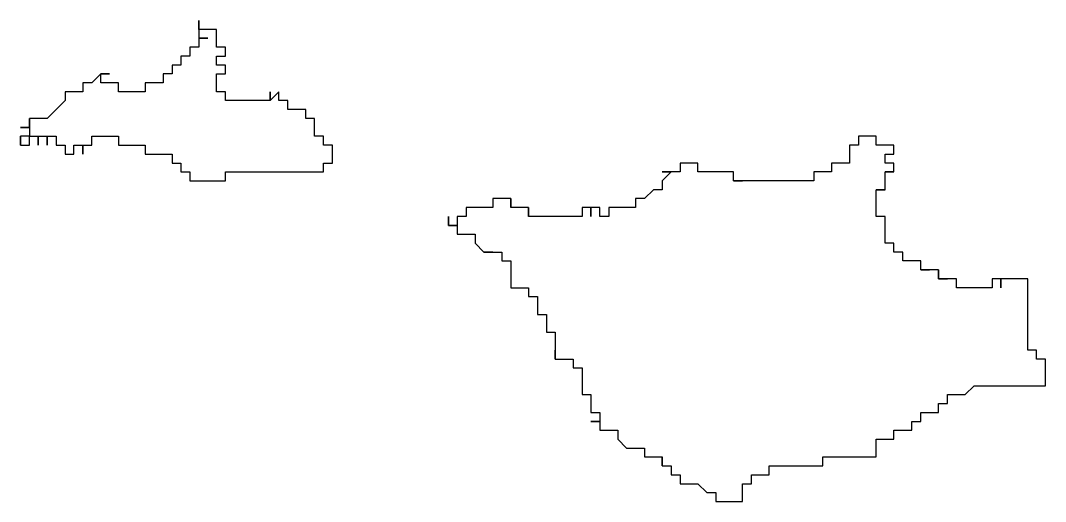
# Model space of a CAD drawing. Extents: x 7 to 605, y 7 to 778.
# Drawn here: x 229.88 to 257.47, y 155.7 to 168.66 of the extents above; entities that cross this region are included whole.
import ezdxf

# ---------------------------------------------------------------- set-up
doc = ezdxf.new("R2010")
doc.units = 0
doc.header["$MEASUREMENT"] = 0
doc.layers.add('STATE', color=7, linetype='CONTINUOUS')

# ---------------------------------------------------------------- blocks, each defined once
blk = doc.blocks.new('BLOCK_2')
at = {"layer": 'STATE', "color": 2}
for points, knots in [([(234.677, 168.656), (234.677, 168.656), (234.677, 168.416), (234.677, 168.416), (234.677, 168.416), (234.917, 168.416), (234.917, 168.416), (234.917, 168.416), (235.157, 168.416), (235.157, 168.416), (235.157, 168.416), (235.157, 168.177), (235.157, 168.177), (235.157, 168.177), (235.157, 167.937), (235.157, 167.937), (235.157, 167.937), (235.397, 167.937), (235.397, 167.937), (235.397, 167.937), (235.397, 167.696), (235.397, 167.696), (235.397, 167.696), (235.157, 167.696), (235.157, 167.696), (235.157, 167.696), (235.157, 167.456), (235.157, 167.456), (235.157, 167.456), (235.397, 167.456), (235.397, 167.456), (235.397, 167.456), (235.397, 167.216), (235.397, 167.216), (235.397, 167.216), (235.157, 167.216), (235.157, 167.216), (235.157, 167.216), (235.157, 166.977), (235.157, 166.977), (235.157, 166.977), (235.157, 166.736), (235.157, 166.736), (235.157, 166.736), (235.397, 166.736), (235.397, 166.736), (235.397, 166.736), (235.397, 166.497), (235.397, 166.497), (235.397, 166.497), (235.637, 166.497), (235.637, 166.497), (235.637, 166.497), (235.877, 166.497), (235.877, 166.497), (235.877, 166.497), (236.117, 166.497), (236.117, 166.497), (236.117, 166.497), (236.357, 166.497), (236.357, 166.497), (236.357, 166.497), (236.597, 166.497), (236.597, 166.497), (236.597, 166.497), (236.597, 166.736), (236.597, 166.736), (236.597, 166.736), (236.597, 166.497), (236.597, 166.497), (236.597, 166.497), (236.597, 166.736), (236.597, 166.736), (236.597, 166.736), (236.597, 166.497), (236.597, 166.497), (236.597, 166.497), (236.836, 166.736), (236.836, 166.736), (236.836, 166.736), (236.836, 166.497), (236.836, 166.497), (236.836, 166.497), (237.077, 166.497), (237.077, 166.497), (237.077, 166.497), (237.077, 166.256), (237.077, 166.256), (237.077, 166.256), (237.316, 166.256), (237.316, 166.256), (237.316, 166.256), (237.557, 166.256), (237.557, 166.256), (237.557, 166.256), (237.557, 166.016), (237.557, 166.016), (237.557, 166.016), (237.796, 166.016), (237.796, 166.016), (237.796, 166.016), (237.796, 165.776), (237.796, 165.776), (237.796, 165.776), (237.796, 165.536), (237.796, 165.536), (237.796, 165.536), (238.037, 165.536), (238.037, 165.536), (238.037, 165.536), (238.037, 165.297), (238.037, 165.297), (238.037, 165.297), (238.276, 165.297), (238.276, 165.297), (238.276, 165.297), (238.276, 165.057), (238.276, 165.057), (238.276, 165.057), (238.276, 164.816), (238.276, 164.816), (238.276, 164.816), (238.037, 164.816), (238.037, 164.816), (238.037, 164.816), (238.037, 164.576), (238.037, 164.576), (238.037, 164.576), (237.796, 164.576), (237.796, 164.576), (237.796, 164.576), (237.557, 164.576), (237.557, 164.576), (237.557, 164.576), (237.316, 164.576), (237.316, 164.576), (237.316, 164.576), (237.077, 164.576), (237.077, 164.576), (237.077, 164.576), (236.836, 164.576), (236.836, 164.576), (236.836, 164.576), (236.597, 164.576), (236.597, 164.576), (236.597, 164.576), (236.357, 164.576), (236.357, 164.576), (236.357, 164.576), (236.117, 164.576), (236.117, 164.576), (236.117, 164.576), (235.877, 164.576), (235.877, 164.576), (235.877, 164.576), (235.637, 164.576), (235.637, 164.576), (235.637, 164.576), (235.397, 164.576), (235.397, 164.576), (235.397, 164.576), (235.397, 164.336), (235.397, 164.336), (235.397, 164.336), (235.157, 164.336), (235.157, 164.336), (235.157, 164.336), (234.917, 164.336), (234.917, 164.336), (234.917, 164.336), (234.677, 164.336), (234.677, 164.336), (234.677, 164.336), (234.437, 164.336), (234.437, 164.336), (234.437, 164.336), (234.437, 164.576), (234.437, 164.576), (234.437, 164.576), (234.197, 164.576), (234.197, 164.576), (234.197, 164.576), (234.197, 164.816), (234.197, 164.816), (234.197, 164.816), (233.957, 164.816), (233.957, 164.816), (233.957, 164.816), (233.957, 165.057), (233.957, 165.057), (233.957, 165.057), (233.717, 165.057), (233.717, 165.057), (233.717, 165.057), (233.477, 165.057), (233.477, 165.057), (233.477, 165.057), (233.237, 165.057), (233.237, 165.057), (233.237, 165.057), (233.237, 165.297), (233.237, 165.297), (233.237, 165.297), (232.998, 165.297), (232.998, 165.297), (232.998, 165.297), (232.757, 165.297), (232.757, 165.297), (232.757, 165.297), (232.518, 165.297), (232.518, 165.297), (232.518, 165.297), (232.518, 165.536), (232.518, 165.536), (232.518, 165.536), (232.277, 165.536), (232.277, 165.536), (232.277, 165.536), (232.038, 165.536), (232.038, 165.536), (232.038, 165.536), (231.797, 165.536), (231.797, 165.536), (231.797, 165.536), (231.797, 165.297), (231.797, 165.297), (231.797, 165.297), (231.558, 165.297), (231.558, 165.297), (231.558, 165.297), (231.558, 165.057), (231.558, 165.057), (231.558, 165.057), (231.558, 165.297), (231.558, 165.297), (231.558, 165.297), (231.317, 165.297), (231.317, 165.297), (231.317, 165.297), (231.317, 165.057), (231.317, 165.057), (231.317, 165.057), (231.078, 165.057), (231.078, 165.057), (231.078, 165.057), (231.078, 165.297), (231.078, 165.297), (231.078, 165.297), (230.838, 165.297), (230.838, 165.297), (230.838, 165.297), (230.838, 165.536), (230.838, 165.536), (230.838, 165.536), (230.598, 165.536), (230.598, 165.536), (230.598, 165.536), (230.598, 165.297), (230.598, 165.297), (230.598, 165.297), (230.598, 165.536), (230.598, 165.536), (230.598, 165.536), (230.358, 165.536), (230.358, 165.536), (230.358, 165.536), (230.358, 165.297), (230.358, 165.297), (230.358, 165.297), (230.358, 165.536), (230.358, 165.536), (230.358, 165.536), (230.118, 165.536), (230.118, 165.536), (230.118, 165.536), (230.118, 165.297), (230.118, 165.297), (230.118, 165.297), (229.878, 165.297), (229.878, 165.297), (229.878, 165.297), (229.878, 165.536), (229.878, 165.536), (229.878, 165.536), (229.878, 165.297), (229.878, 165.297), (229.878, 165.297), (229.878, 165.536), (229.878, 165.536), (229.878, 165.536), (230.118, 165.536), (230.118, 165.536), (230.118, 165.536), (230.118, 165.776), (230.118, 165.776), (230.118, 165.776), (229.878, 165.776), (229.878, 165.776), (229.878, 165.776), (230.118, 165.776), (230.118, 165.776), (230.118, 165.776), (230.118, 166.016), (230.118, 166.016), (230.118, 166.016), (230.118, 165.776), (230.118, 165.776), (230.118, 165.776), (230.118, 166.016), (230.118, 166.016), (230.118, 166.016), (230.358, 166.016), (230.358, 166.016), (230.358, 166.016), (230.598, 166.016), (230.598, 166.016), (230.598, 166.016), (230.838, 166.256), (230.838, 166.256), (230.838, 166.256), (231.078, 166.497), (231.078, 166.497), (231.078, 166.497), (231.078, 166.736), (231.078, 166.736), (231.078, 166.736), (231.317, 166.736), (231.317, 166.736), (231.317, 166.736), (231.558, 166.736), (231.558, 166.736), (231.558, 166.736), (231.558, 166.977), (231.558, 166.977), (231.558, 166.977), (231.797, 166.977), (231.797, 166.977), (231.797, 166.977), (232.038, 167.216), (232.038, 167.216), (232.038, 167.216), (232.277, 167.216), (232.277, 167.216), (232.277, 167.216), (232.038, 167.216), (232.038, 167.216), (232.038, 167.216), (232.038, 166.977), (232.038, 166.977), (232.038, 166.977), (232.277, 166.977), (232.277, 166.977), (232.277, 166.977), (232.518, 166.977), (232.518, 166.977), (232.518, 166.977), (232.518, 166.736), (232.518, 166.736), (232.518, 166.736), (232.757, 166.736), (232.757, 166.736), (232.757, 166.736), (232.998, 166.736), (232.998, 166.736), (232.998, 166.736), (233.237, 166.736), (233.237, 166.736), (233.237, 166.736), (233.237, 166.977), (233.237, 166.977), (233.237, 166.977), (233.477, 166.977), (233.477, 166.977), (233.477, 166.977), (233.717, 166.977), (233.717, 166.977), (233.717, 166.977), (233.717, 167.216), (233.717, 167.216), (233.717, 167.216), (233.957, 167.216), (233.957, 167.216), (233.957, 167.216), (233.957, 167.456), (233.957, 167.456), (233.957, 167.456), (234.197, 167.456), (234.197, 167.456), (234.197, 167.456), (234.197, 167.696), (234.197, 167.696), (234.197, 167.696), (234.437, 167.696), (234.437, 167.696), (234.437, 167.696), (234.437, 167.937), (234.437, 167.937), (234.437, 167.937), (234.677, 167.937), (234.677, 167.937), (234.677, 167.937), (234.677, 168.177), (234.677, 168.177), (234.677, 168.177), (234.917, 168.177), (234.917, 168.177), (234.917, 168.177), (234.677, 168.177), (234.677, 168.177), (234.677, 168.177), (234.677, 168.416), (234.677, 168.416), (234.677, 168.416), (234.677, 168.656), (234.677, 168.656)], [0, 0, 0, 0, 1, 1, 1, 2, 2, 2, 3, 3, 3, 4, 4, 4, 5, 5, 5, 6, 6, 6, 7, 7, 7, 8, 8, 8, 9, 9, 9, 10, 10, 10, 11, 11, 11, 12, 12, 12, 13, 13, 13, 14, 14, 14, 15, 15, 15, 16, 16, 16, 17, 17, 17, 18, 18, 18, 19, 19, 19, 20, 20, 20, 21, 21, 21, 22, 22, 22, 23, 23, 23, 24, 24, 24, 25, 25, 25, 26, 26, 26, 27, 27, 27, 28, 28, 28, 29, 29, 29, 30, 30, 30, 31, 31, 31, 32, 32, 32, 33, 33, 33, 34, 34, 34, 35, 35, 35, 36, 36, 36, 37, 37, 37, 38, 38, 38, 39, 39, 39, 40, 40, 40, 41, 41, 41, 42, 42, 42, 43, 43, 43, 44, 44, 44, 45, 45, 45, 46, 46, 46, 47, 47, 47, 48, 48, 48, 49, 49, 49, 50, 50, 50, 51, 51, 51, 52, 52, 52, 53, 53, 53, 54, 54, 54, 55, 55, 55, 56, 56, 56, 57, 57, 57, 58, 58, 58, 59, 59, 59, 60, 60, 60, 61, 61, 61, 62, 62, 62, 63, 63, 63, 64, 64, 64, 65, 65, 65, 66, 66, 66, 67, 67, 67, 68, 68, 68, 69, 69, 69, 70, 70, 70, 71, 71, 71, 72, 72, 72, 73, 73, 73, 74, 74, 74, 75, 75, 75, 76, 76, 76, 77, 77, 77, 78, 78, 78, 79, 79, 79, 80, 80, 80, 81, 81, 81, 82, 82, 82, 83, 83, 83, 84, 84, 84, 85, 85, 85, 86, 86, 86, 87, 87, 87, 88, 88, 88, 89, 89, 89, 90, 90, 90, 91, 91, 91, 92, 92, 92, 93, 93, 93, 94, 94, 94, 95, 95, 95, 96, 96, 96, 97, 97, 97, 98, 98, 98, 99, 99, 99, 100, 100, 100, 101, 101, 101, 102, 102, 102, 103, 103, 103, 104, 104, 104, 105, 105, 105, 106, 106, 106, 107, 107, 107, 108, 108, 108, 109, 109, 109, 110, 110, 110, 111, 111, 111, 112, 112, 112, 113, 113, 113, 114, 114, 114, 115, 115, 115, 116, 116, 116, 117, 117, 117, 118, 118, 118, 119, 119, 119, 120, 120, 120, 121, 121, 121, 122, 122, 122, 123, 123, 123, 124, 124, 124, 125, 125, 125, 126, 126, 126, 127, 127, 127, 128, 128, 128, 129, 129, 129, 130, 130, 130, 131, 131, 131, 132, 132, 132, 133, 133, 133, 134, 134, 134, 135, 135, 135, 136, 136, 136, 137, 137, 137, 138, 138, 138, 138]), ([(252.674, 165.536), (252.674, 165.536), (252.914, 165.536), (252.914, 165.536), (252.914, 165.536), (252.914, 165.297), (252.914, 165.297), (252.914, 165.297), (253.154, 165.297), (253.154, 165.297), (253.154, 165.297), (253.394, 165.297), (253.394, 165.297), (253.394, 165.297), (253.394, 165.057), (253.394, 165.057), (253.394, 165.057), (253.154, 165.057), (253.154, 165.057), (253.154, 165.057), (253.154, 164.816), (253.154, 164.816), (253.154, 164.816), (253.394, 164.816), (253.394, 164.816), (253.394, 164.816), (253.394, 164.576), (253.394, 164.576), (253.394, 164.576), (253.154, 164.576), (253.154, 164.576), (253.154, 164.576), (253.394, 164.576), (253.394, 164.576), (253.394, 164.576), (253.154, 164.576), (253.154, 164.576), (253.154, 164.576), (253.394, 164.576), (253.394, 164.576), (253.394, 164.576), (253.154, 164.576), (253.154, 164.576), (253.154, 164.576), (253.154, 164.336), (253.154, 164.336), (253.154, 164.336), (253.154, 164.096), (253.154, 164.096), (253.154, 164.096), (252.914, 164.096), (252.914, 164.096), (252.914, 164.096), (253.154, 164.096), (253.154, 164.096), (253.154, 164.096), (252.914, 164.096), (252.914, 164.096), (252.914, 164.096), (252.914, 163.856), (252.914, 163.856), (252.914, 163.856), (252.914, 163.616), (252.914, 163.616), (252.914, 163.616), (252.914, 163.376), (252.914, 163.376), (252.914, 163.376), (253.154, 163.376), (253.154, 163.376), (253.154, 163.376), (253.154, 163.136), (253.154, 163.136), (253.154, 163.136), (253.154, 162.896), (253.154, 162.896), (253.154, 162.896), (253.154, 162.656), (253.154, 162.656), (253.154, 162.656), (253.394, 162.656), (253.394, 162.656), (253.394, 162.656), (253.394, 162.416), (253.394, 162.416), (253.394, 162.416), (253.634, 162.416), (253.634, 162.416), (253.634, 162.416), (253.634, 162.176), (253.634, 162.176), (253.634, 162.176), (253.874, 162.176), (253.874, 162.176), (253.874, 162.176), (254.113, 162.176), (254.113, 162.176), (254.113, 162.176), (254.113, 161.936), (254.113, 161.936), (254.113, 161.936), (254.354, 161.936), (254.354, 161.936), (254.354, 161.936), (254.113, 161.936), (254.113, 161.936), (254.113, 161.936), (254.354, 161.936), (254.354, 161.936), (254.354, 161.936), (254.113, 161.936), (254.113, 161.936), (254.113, 161.936), (254.354, 161.936), (254.354, 161.936), (254.354, 161.936), (254.593, 161.936), (254.593, 161.936), (254.593, 161.936), (254.593, 161.695), (254.593, 161.695), (254.593, 161.695), (254.593, 161.936), (254.593, 161.936), (254.593, 161.936), (254.593, 161.695), (254.593, 161.695), (254.593, 161.695), (254.833, 161.695), (254.833, 161.695), (254.833, 161.695), (254.593, 161.695), (254.593, 161.695), (254.593, 161.695), (254.833, 161.695), (254.833, 161.695), (254.833, 161.695), (255.073, 161.695), (255.073, 161.695), (255.073, 161.695), (255.073, 161.456), (255.073, 161.456), (255.073, 161.456), (255.313, 161.456), (255.313, 161.456), (255.313, 161.456), (255.553, 161.456), (255.553, 161.456), (255.553, 161.456), (255.793, 161.456), (255.793, 161.456), (255.793, 161.456), (256.033, 161.456), (256.033, 161.456), (256.033, 161.456), (256.033, 161.695), (256.033, 161.695), (256.033, 161.695), (256.273, 161.695), (256.273, 161.695), (256.273, 161.695), (256.273, 161.456), (256.273, 161.456), (256.273, 161.456), (256.273, 161.695), (256.273, 161.695), (256.273, 161.695), (256.513, 161.695), (256.513, 161.695), (256.513, 161.695), (256.753, 161.695), (256.753, 161.695), (256.753, 161.695), (256.993, 161.695), (256.993, 161.695), (256.993, 161.695), (256.993, 161.456), (256.993, 161.456), (256.993, 161.456), (256.993, 161.216), (256.993, 161.216), (256.993, 161.216), (256.993, 160.976), (256.993, 160.976), (256.993, 160.976), (256.993, 160.735), (256.993, 160.735), (256.993, 160.735), (256.993, 160.495), (256.993, 160.495), (256.993, 160.495), (256.993, 160.256), (256.993, 160.256), (256.993, 160.256), (256.993, 160.016), (256.993, 160.016), (256.993, 160.016), (256.993, 159.776), (256.993, 159.776), (256.993, 159.776), (257.233, 159.776), (257.233, 159.776), (257.233, 159.776), (257.233, 159.535), (257.233, 159.535), (257.233, 159.535), (257.473, 159.535), (257.473, 159.535), (257.473, 159.535), (257.473, 159.295), (257.473, 159.295), (257.473, 159.295), (257.473, 159.056), (257.473, 159.056), (257.473, 159.056), (257.473, 158.815), (257.473, 158.815), (257.473, 158.815), (257.233, 158.815), (257.233, 158.815), (257.233, 158.815), (256.993, 158.815), (256.993, 158.815), (256.993, 158.815), (256.753, 158.815), (256.753, 158.815), (256.753, 158.815), (256.513, 158.815), (256.513, 158.815), (256.513, 158.815), (256.273, 158.815), (256.273, 158.815), (256.273, 158.815), (256.033, 158.815), (256.033, 158.815), (256.033, 158.815), (255.793, 158.815), (255.793, 158.815), (255.793, 158.815), (255.553, 158.815), (255.553, 158.815), (255.553, 158.815), (255.313, 158.576), (255.313, 158.576), (255.313, 158.576), (255.073, 158.576), (255.073, 158.576), (255.073, 158.576), (254.833, 158.576), (254.833, 158.576), (254.833, 158.576), (254.833, 158.335), (254.833, 158.335), (254.833, 158.335), (254.593, 158.335), (254.593, 158.335), (254.593, 158.335), (254.593, 158.096), (254.593, 158.096), (254.593, 158.096), (254.354, 158.096), (254.354, 158.096), (254.354, 158.096), (254.113, 158.096), (254.113, 158.096), (254.113, 158.096), (254.113, 157.855), (254.113, 157.855), (254.113, 157.855), (253.874, 157.855), (253.874, 157.855), (253.874, 157.855), (253.874, 157.615), (253.874, 157.615), (253.874, 157.615), (253.634, 157.615), (253.634, 157.615), (253.634, 157.615), (253.394, 157.615), (253.394, 157.615), (253.394, 157.615), (253.394, 157.376), (253.394, 157.376), (253.394, 157.376), (253.154, 157.376), (253.154, 157.376), (253.154, 157.376), (252.914, 157.376), (252.914, 157.376), (252.914, 157.376), (252.914, 157.136), (252.914, 157.136), (252.914, 157.136), (252.914, 156.896), (252.914, 156.896), (252.914, 156.896), (252.674, 156.896), (252.674, 156.896), (252.674, 156.896), (252.434, 156.896), (252.434, 156.896), (252.434, 156.896), (252.194, 156.896), (252.194, 156.896), (252.194, 156.896), (251.954, 156.896), (251.954, 156.896), (251.954, 156.896), (251.714, 156.896), (251.714, 156.896), (251.714, 156.896), (251.474, 156.896), (251.474, 156.896), (251.474, 156.896), (251.474, 156.655), (251.474, 156.655), (251.474, 156.655), (251.234, 156.655), (251.234, 156.655), (251.234, 156.655), (250.994, 156.655), (250.994, 156.655), (250.994, 156.655), (250.754, 156.655), (250.754, 156.655), (250.754, 156.655), (250.514, 156.655), (250.514, 156.655), (250.514, 156.655), (250.274, 156.655), (250.274, 156.655), (250.274, 156.655), (250.034, 156.655), (250.034, 156.655), (250.034, 156.655), (250.034, 156.415), (250.034, 156.415), (250.034, 156.415), (249.794, 156.415), (249.794, 156.415), (249.794, 156.415), (249.554, 156.415), (249.554, 156.415), (249.554, 156.415), (249.554, 156.176), (249.554, 156.176), (249.554, 156.176), (249.314, 156.176), (249.314, 156.176), (249.314, 156.176), (249.314, 155.936), (249.314, 155.936), (249.314, 155.936), (249.314, 155.695), (249.314, 155.695), (249.314, 155.695), (249.074, 155.695), (249.074, 155.695), (249.074, 155.695), (248.834, 155.695), (248.834, 155.695), (248.834, 155.695), (248.594, 155.695), (248.594, 155.695), (248.594, 155.695), (248.594, 155.936), (248.594, 155.936), (248.594, 155.936), (248.354, 155.936), (248.354, 155.936), (248.354, 155.936), (248.115, 156.176), (248.115, 156.176), (248.115, 156.176), (247.875, 156.176), (247.875, 156.176), (247.875, 156.176), (247.635, 156.176), (247.635, 156.176), (247.635, 156.176), (247.635, 156.415), (247.635, 156.415), (247.635, 156.415), (247.395, 156.415), (247.395, 156.415), (247.395, 156.415), (247.395, 156.655), (247.395, 156.655), (247.395, 156.655), (247.155, 156.655), (247.155, 156.655), (247.155, 156.655), (247.155, 156.896), (247.155, 156.896), (247.155, 156.896), (247.155, 156.655), (247.155, 156.655), (247.155, 156.655), (247.155, 156.896), (247.155, 156.896), (247.155, 156.896), (246.915, 156.896), (246.915, 156.896), (246.915, 156.896), (246.675, 156.896), (246.675, 156.896), (246.675, 156.896), (246.675, 157.136), (246.675, 157.136), (246.675, 157.136), (246.435, 157.136), (246.435, 157.136), (246.435, 157.136), (246.195, 157.136), (246.195, 157.136), (246.195, 157.136), (245.955, 157.376), (245.955, 157.376), (245.955, 157.376), (245.955, 157.615), (245.955, 157.615), (245.955, 157.615), (245.715, 157.615), (245.715, 157.615), (245.715, 157.615), (245.475, 157.615), (245.475, 157.615), (245.475, 157.615), (245.475, 157.855), (245.475, 157.855), (245.475, 157.855), (245.235, 157.855), (245.235, 157.855), (245.235, 157.855), (245.475, 157.855), (245.475, 157.855), (245.475, 157.855), (245.475, 158.096), (245.475, 158.096), (245.475, 158.096), (245.235, 158.096), (245.235, 158.096), (245.235, 158.096), (245.235, 158.335), (245.235, 158.335), (245.235, 158.335), (245.235, 158.576), (245.235, 158.576), (245.235, 158.576), (244.995, 158.576), (244.995, 158.576), (244.995, 158.576), (244.995, 158.815), (244.995, 158.815), (244.995, 158.815), (244.995, 159.056), (244.995, 159.056), (244.995, 159.056), (244.995, 159.295), (244.995, 159.295), (244.995, 159.295), (244.755, 159.295), (244.755, 159.295), (244.755, 159.295), (244.755, 159.535), (244.755, 159.535), (244.755, 159.535), (244.515, 159.535), (244.515, 159.535), (244.515, 159.535), (244.275, 159.535), (244.275, 159.535), (244.275, 159.535), (244.275, 159.776), (244.275, 159.776), (244.275, 159.776), (244.275, 159.535), (244.275, 159.535), (244.275, 159.535), (244.275, 159.776), (244.275, 159.776), (244.275, 159.776), (244.275, 160.016), (244.275, 160.016), (244.275, 160.016), (244.275, 160.256), (244.275, 160.256), (244.275, 160.256), (244.035, 160.256), (244.035, 160.256), (244.035, 160.256), (244.035, 160.495), (244.035, 160.495), (244.035, 160.495), (244.035, 160.735), (244.035, 160.735), (244.035, 160.735), (243.795, 160.735), (243.795, 160.735), (243.795, 160.735), (243.795, 160.976), (243.795, 160.976), (243.795, 160.976), (243.795, 161.216), (243.795, 161.216), (243.795, 161.216), (243.555, 161.216), (243.555, 161.216), (243.555, 161.216), (243.555, 161.456), (243.555, 161.456), (243.555, 161.456), (243.315, 161.456), (243.315, 161.456), (243.315, 161.456), (243.076, 161.456), (243.076, 161.456), (243.076, 161.456), (243.076, 161.695), (243.076, 161.695), (243.076, 161.695), (243.076, 161.936), (243.076, 161.936), (243.076, 161.936), (243.076, 162.176), (243.076, 162.176), (243.076, 162.176), (242.835, 162.176), (242.835, 162.176), (242.835, 162.176), (242.835, 162.416), (242.835, 162.416), (242.835, 162.416), (242.596, 162.416), (242.596, 162.416), (242.596, 162.416), (242.355, 162.416), (242.355, 162.416), (242.355, 162.416), (242.596, 162.416), (242.596, 162.416), (242.596, 162.416), (242.355, 162.416), (242.355, 162.416), (242.355, 162.416), (242.116, 162.656), (242.116, 162.656), (242.116, 162.656), (242.116, 162.896), (242.116, 162.896), (242.116, 162.896), (241.875, 162.896), (241.875, 162.896), (241.875, 162.896), (241.636, 162.896), (241.636, 162.896), (241.636, 162.896), (241.636, 163.136), (241.636, 163.136), (241.636, 163.136), (241.396, 163.136), (241.396, 163.136), (241.396, 163.136), (241.396, 163.376), (241.396, 163.376), (241.396, 163.376), (241.396, 163.136), (241.396, 163.136), (241.396, 163.136), (241.396, 163.376), (241.396, 163.376), (241.396, 163.376), (241.396, 163.136), (241.396, 163.136), (241.396, 163.136), (241.636, 163.136), (241.636, 163.136), (241.636, 163.136), (241.636, 163.376), (241.636, 163.376), (241.636, 163.376), (241.875, 163.376), (241.875, 163.376), (241.875, 163.376), (241.875, 163.616), (241.875, 163.616), (241.875, 163.616), (242.116, 163.616), (242.116, 163.616), (242.116, 163.616), (242.355, 163.616), (242.355, 163.616), (242.355, 163.616), (242.596, 163.616), (242.596, 163.616), (242.596, 163.616), (242.596, 163.856), (242.596, 163.856), (242.596, 163.856), (242.835, 163.856), (242.835, 163.856), (242.835, 163.856), (243.076, 163.856), (243.076, 163.856), (243.076, 163.856), (243.076, 163.616), (243.076, 163.616), (243.076, 163.616), (243.076, 163.856), (243.076, 163.856), (243.076, 163.856), (243.076, 163.616), (243.076, 163.616), (243.076, 163.616), (243.315, 163.616), (243.315, 163.616), (243.315, 163.616), (243.555, 163.616), (243.555, 163.616), (243.555, 163.616), (243.555, 163.376), (243.555, 163.376), (243.555, 163.376), (243.555, 163.616), (243.555, 163.616), (243.555, 163.616), (243.555, 163.376), (243.555, 163.376), (243.555, 163.376), (243.795, 163.376), (243.795, 163.376), (243.795, 163.376), (244.035, 163.376), (244.035, 163.376), (244.035, 163.376), (244.275, 163.376), (244.275, 163.376), (244.275, 163.376), (244.515, 163.376), (244.515, 163.376), (244.515, 163.376), (244.755, 163.376), (244.755, 163.376), (244.755, 163.376), (244.995, 163.376), (244.995, 163.376), (244.995, 163.376), (244.995, 163.616), (244.995, 163.616), (244.995, 163.616), (245.235, 163.616), (245.235, 163.616), (245.235, 163.616), (245.235, 163.376), (245.235, 163.376), (245.235, 163.376), (245.235, 163.616), (245.235, 163.616), (245.235, 163.616), (245.475, 163.616), (245.475, 163.616), (245.475, 163.616), (245.475, 163.376), (245.475, 163.376), (245.475, 163.376), (245.715, 163.376), (245.715, 163.376), (245.715, 163.376), (245.715, 163.616), (245.715, 163.616), (245.715, 163.616), (245.955, 163.616), (245.955, 163.616), (245.955, 163.616), (246.195, 163.616), (246.195, 163.616), (246.195, 163.616), (246.435, 163.616), (246.435, 163.616), (246.435, 163.616), (246.435, 163.856), (246.435, 163.856), (246.435, 163.856), (246.675, 163.856), (246.675, 163.856), (246.675, 163.856), (246.915, 164.096), (246.915, 164.096), (246.915, 164.096), (247.155, 164.096), (247.155, 164.096), (247.155, 164.096), (247.155, 164.336), (247.155, 164.336), (247.155, 164.336), (247.395, 164.576), (247.395, 164.576), (247.395, 164.576), (247.155, 164.576), (247.155, 164.576), (247.155, 164.576), (247.395, 164.576), (247.395, 164.576), (247.395, 164.576), (247.635, 164.576), (247.635, 164.576), (247.635, 164.576), (247.635, 164.816), (247.635, 164.816), (247.635, 164.816), (247.875, 164.816), (247.875, 164.816), (247.875, 164.816), (248.115, 164.816), (248.115, 164.816), (248.115, 164.816), (248.115, 164.576), (248.115, 164.576), (248.115, 164.576), (248.354, 164.576), (248.354, 164.576), (248.354, 164.576), (248.594, 164.576), (248.594, 164.576), (248.594, 164.576), (248.834, 164.576), (248.834, 164.576), (248.834, 164.576), (249.074, 164.576), (249.074, 164.576), (249.074, 164.576), (249.074, 164.336), (249.074, 164.336), (249.074, 164.336), (249.314, 164.336), (249.314, 164.336), (249.314, 164.336), (249.074, 164.336), (249.074, 164.336), (249.074, 164.336), (249.314, 164.336), (249.314, 164.336), (249.314, 164.336), (249.554, 164.336), (249.554, 164.336), (249.554, 164.336), (249.794, 164.336), (249.794, 164.336), (249.794, 164.336), (250.034, 164.336), (250.034, 164.336), (250.034, 164.336), (250.274, 164.336), (250.274, 164.336), (250.274, 164.336), (250.514, 164.336), (250.514, 164.336), (250.514, 164.336), (250.754, 164.336), (250.754, 164.336), (250.754, 164.336), (250.994, 164.336), (250.994, 164.336), (250.994, 164.336), (251.234, 164.336), (251.234, 164.336), (251.234, 164.336), (251.234, 164.576), (251.234, 164.576), (251.234, 164.576), (251.474, 164.576), (251.474, 164.576), (251.474, 164.576), (251.714, 164.576), (251.714, 164.576), (251.714, 164.576), (251.714, 164.816), (251.714, 164.816), (251.714, 164.816), (251.954, 164.816), (251.954, 164.816), (251.954, 164.816), (252.194, 164.816), (252.194, 164.816), (252.194, 164.816), (252.194, 165.057), (252.194, 165.057), (252.194, 165.057), (252.194, 165.297), (252.194, 165.297), (252.194, 165.297), (252.434, 165.297), (252.434, 165.297), (252.434, 165.297), (252.434, 165.536), (252.434, 165.536), (252.434, 165.536), (252.674, 165.536), (252.674, 165.536)], [0, 0, 0, 0, 1, 1, 1, 2, 2, 2, 3, 3, 3, 4, 4, 4, 5, 5, 5, 6, 6, 6, 7, 7, 7, 8, 8, 8, 9, 9, 9, 10, 10, 10, 11, 11, 11, 12, 12, 12, 13, 13, 13, 14, 14, 14, 15, 15, 15, 16, 16, 16, 17, 17, 17, 18, 18, 18, 19, 19, 19, 20, 20, 20, 21, 21, 21, 22, 22, 22, 23, 23, 23, 24, 24, 24, 25, 25, 25, 26, 26, 26, 27, 27, 27, 28, 28, 28, 29, 29, 29, 30, 30, 30, 31, 31, 31, 32, 32, 32, 33, 33, 33, 34, 34, 34, 35, 35, 35, 36, 36, 36, 37, 37, 37, 38, 38, 38, 39, 39, 39, 40, 40, 40, 41, 41, 41, 42, 42, 42, 43, 43, 43, 44, 44, 44, 45, 45, 45, 46, 46, 46, 47, 47, 47, 48, 48, 48, 49, 49, 49, 50, 50, 50, 51, 51, 51, 52, 52, 52, 53, 53, 53, 54, 54, 54, 55, 55, 55, 56, 56, 56, 57, 57, 57, 58, 58, 58, 59, 59, 59, 60, 60, 60, 61, 61, 61, 62, 62, 62, 63, 63, 63, 64, 64, 64, 65, 65, 65, 66, 66, 66, 67, 67, 67, 68, 68, 68, 69, 69, 69, 70, 70, 70, 71, 71, 71, 72, 72, 72, 73, 73, 73, 74, 74, 74, 75, 75, 75, 76, 76, 76, 77, 77, 77, 78, 78, 78, 79, 79, 79, 80, 80, 80, 81, 81, 81, 82, 82, 82, 83, 83, 83, 84, 84, 84, 85, 85, 85, 86, 86, 86, 87, 87, 87, 88, 88, 88, 89, 89, 89, 90, 90, 90, 91, 91, 91, 92, 92, 92, 93, 93, 93, 94, 94, 94, 95, 95, 95, 96, 96, 96, 97, 97, 97, 98, 98, 98, 99, 99, 99, 100, 100, 100, 101, 101, 101, 102, 102, 102, 103, 103, 103, 104, 104, 104, 105, 105, 105, 106, 106, 106, 107, 107, 107, 108, 108, 108, 109, 109, 109, 110, 110, 110, 111, 111, 111, 112, 112, 112, 113, 113, 113, 114, 114, 114, 115, 115, 115, 116, 116, 116, 117, 117, 117, 118, 118, 118, 119, 119, 119, 120, 120, 120, 121, 121, 121, 122, 122, 122, 123, 123, 123, 124, 124, 124, 125, 125, 125, 126, 126, 126, 127, 127, 127, 128, 128, 128, 129, 129, 129, 130, 130, 130, 131, 131, 131, 132, 132, 132, 133, 133, 133, 134, 134, 134, 135, 135, 135, 136, 136, 136, 137, 137, 137, 138, 138, 138, 139, 139, 139, 140, 140, 140, 141, 141, 141, 142, 142, 142, 143, 143, 143, 144, 144, 144, 145, 145, 145, 146, 146, 146, 147, 147, 147, 148, 148, 148, 149, 149, 149, 150, 150, 150, 151, 151, 151, 152, 152, 152, 153, 153, 153, 154, 154, 154, 155, 155, 155, 156, 156, 156, 157, 157, 157, 158, 158, 158, 159, 159, 159, 160, 160, 160, 161, 161, 161, 162, 162, 162, 163, 163, 163, 164, 164, 164, 165, 165, 165, 166, 166, 166, 167, 167, 167, 168, 168, 168, 169, 169, 169, 170, 170, 170, 171, 171, 171, 172, 172, 172, 173, 173, 173, 174, 174, 174, 175, 175, 175, 176, 176, 176, 177, 177, 177, 178, 178, 178, 179, 179, 179, 180, 180, 180, 181, 181, 181, 182, 182, 182, 183, 183, 183, 184, 184, 184, 185, 185, 185, 186, 186, 186, 187, 187, 187, 188, 188, 188, 189, 189, 189, 190, 190, 190, 191, 191, 191, 192, 192, 192, 193, 193, 193, 194, 194, 194, 195, 195, 195, 196, 196, 196, 197, 197, 197, 198, 198, 198, 199, 199, 199, 200, 200, 200, 201, 201, 201, 202, 202, 202, 203, 203, 203, 204, 204, 204, 205, 205, 205, 206, 206, 206, 207, 207, 207, 208, 208, 208, 209, 209, 209, 210, 210, 210, 211, 211, 211, 212, 212, 212, 213, 213, 213, 214, 214, 214, 215, 215, 215, 216, 216, 216, 217, 217, 217, 218, 218, 218, 219, 219, 219, 220, 220, 220, 221, 221, 221, 222, 222, 222, 223, 223, 223, 224, 224, 224, 225, 225, 225, 226, 226, 226, 227, 227, 227, 228, 228, 228, 229, 229, 229, 230, 230, 230, 231, 231, 231, 232, 232, 232, 233, 233, 233, 234, 234, 234, 235, 235, 235, 236, 236, 236, 237, 237, 237, 238, 238, 238, 239, 239, 239, 240, 240, 240, 241, 241, 241, 242, 242, 242, 243, 243, 243, 244, 244, 244, 245, 245, 245, 246, 246, 246, 247, 247, 247, 248, 248, 248, 249, 249, 249, 250, 250, 250, 251, 251, 251, 252, 252, 252, 253, 253, 253, 254, 254, 254, 255, 255, 255, 256, 256, 256, 257, 257, 257, 258, 258, 258, 259, 259, 259, 260, 260, 260, 261, 261, 261, 262, 262, 262, 263, 263, 263, 264, 264, 264, 265, 265, 265, 266, 266, 266, 266])]:
    blk.add_open_spline(points, degree=3, knots=knots, dxfattribs=at)

msp = doc.modelspace()

# ---------------------------------------------------------------- block references
at = {"layer": 'STATE'}
msp.add_blockref('BLOCK_2', (0, 0), dxfattribs=at)

doc.saveas('drawing.dxf')
